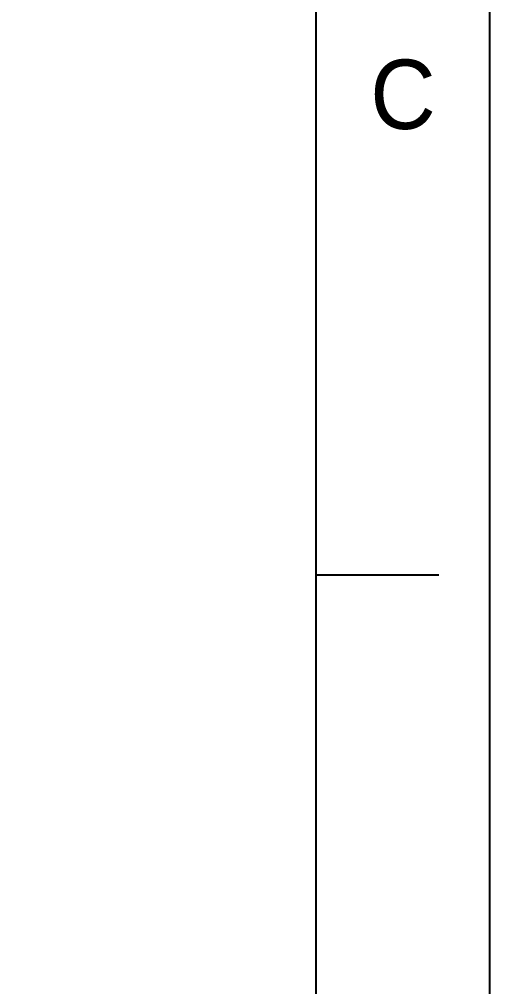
# Model space of a CAD drawing. Extents: x 9509 to 10103, y -14876 to -14456.
# Drawn here: x 10064.4 to 10102.8, y -14738.6 to -14659.6 of the extents above; entities that cross this region are included whole.
import ezdxf

# ---------------------------------------------------------------- set-up
doc = ezdxf.new("R2010")
doc.units = 0
doc.header["$MEASUREMENT"] = 0
doc.layers.get('0').update_dxf_attribs({"linetype": 'CONTINUOUS'})
doc.styles.get("Standard").update_dxf_attribs({"font": 'Gulim.ttf'})

msp = doc.modelspace()

# ---------------------------------------------------------------- linework, layer by layer
for p, q in [((10088.629, -14861.638), (10088.629, -14469.921)), ((10088.629, -14704.951), (10098.629, -14704.951))]:
    msp.add_line(p, q)
msp.add_lwpolyline([(9508.831, -14455.78), (10102.77, -14455.78), (10102.77, -14875.78), (9508.831, -14875.78)], close=True)
msp.add_point((10088.629, -14704.951))

# ---------------------------------------------------------------- texts
at = {"insert": (10095.699, -14665.78), "char_height": 5.657, "attachment_point": 5}
msp.add_mtext_dynamic_manual_height_columns('C', width=10, gutter_width=12.5, heights=[0], dxfattribs=at)

doc.saveas('drawing.dxf')
